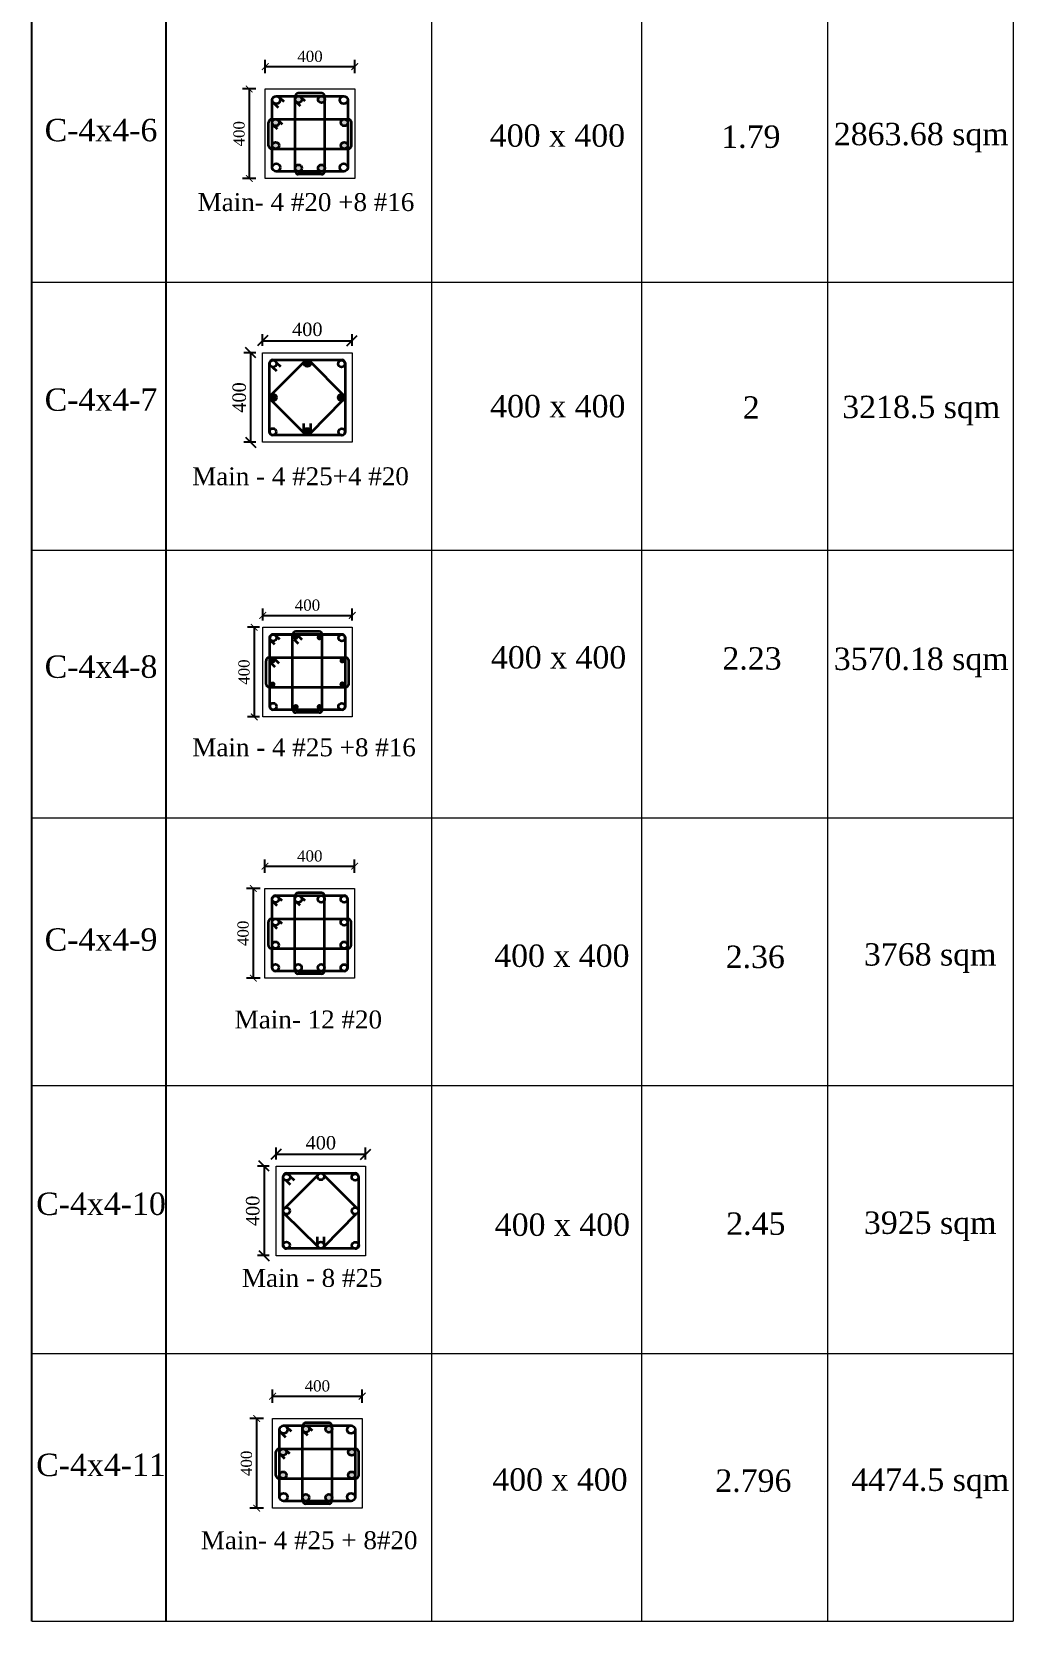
# Model space of a CAD drawing. Header units: millimetres. Extents: x -111267 to 10003021, y -40114 to 2142304.
# Drawn here: x 4269594 to 4291505, y 1999050 to 2034544 of the extents above; entities that cross this region are included whole.
import ezdxf

# ---------------------------------------------------------------- set-up
doc = ezdxf.new("R2010")
doc.units = ezdxf.units.MM
doc.header["$PDMODE"] = 2
doc.linetypes.add('DASHED2', pattern=[0.375, 0.25, -0.125])
doc.layers.add('5a.Hatch-TR-0', color=8, linetype='Continuous')
doc.layers.add('9.Title', color=7, linetype='Continuous')
for name, color, linetype, lineweight in [('object line', 23, 'Continuous', 13), ('reinmt', 241, 'Continuous', 40), ('S-Beam', 4, 'DASHED2', 15), ('S-Dim', 8, 'Continuous', 5)]:
    doc.layers.add(name, color=color, linetype=linetype, lineweight=lineweight)
doc.styles.add('DRIQsmall', font='times.ttf', dxfattribs={"height": 0.2})
doc.styles.add('Section_Scale_250', font='times.ttf', dxfattribs={"height": 250})
doc.styles.add('Times new roman', font='times.ttf', dxfattribs={"height": 300})
doc.dimstyles.new('Scale 20', dxfattribs={"dimscale": 0, "dimtxt": 250, "dimasz": 230, "dimexe": 150, "dimexo": 150, "dimgap": 100, "dimtad": 1, "dimtoh": 1, "dimdec": 0, "dimlfac": 0.2, "dimzin": 0, "dimdsep": 46, "dimtxsty": 'Times new roman', "dimblk": 'OBLIQUE', "dimcen": 0.09, "dimclrd": 256, "dimclrt": 3, "dimadec": 0, "dimazin": 0, "dimtfac": 1, "dimtdec": 0, "dimtofl": 0, "dimtmove": 0, "dimatfit": 3, "dimfxl": 150, "dimfxlon": 1, "dimtolj": 1, "dimtzin": 0, "dimarcsym": 0})
doc.dimstyles.new('Section_Scale 250', dxfattribs={"dimscale": 0, "dimtxt": 250, "dimasz": 150, "dimexe": 150, "dimexo": 150, "dimgap": 100, "dimtad": 1, "dimtoh": 1, "dimdec": 0, "dimlfac": 0.25, "dimzin": 0, "dimdsep": 46, "dimtxsty": 'Section_Scale_250', "dimblk": 'ARCHTICK', "dimcen": 0.09, "dimclrd": 256, "dimclrt": 3, "dimadec": 0, "dimazin": 0, "dimtfac": 1, "dimtdec": 0, "dimtofl": 0, "dimtmove": 0, "dimatfit": 3, "dimfxl": 150, "dimfxlon": 1, "dimtolj": 1, "dimtzin": 0, "dimarcsym": 0})

# ---------------------------------------------------------------- blocks, each defined once
blk = doc.blocks.new('_Oblique')
at = {"color": 0, "linetype": 'ByBlock', "lineweight": -2}
blk.add_line((-0.5, -0.5), (0.5, 0.5), dxfattribs=at)
blk = doc.blocks.new('*D1193')
at = {"layer": 'Defpoints', "color": 0, "ltscale": 6, "transparency": 16777216}
for p in [(4275047, 2009213), (4274781, 2007213), (4275047, 2007213)]:
    blk.add_point(p, dxfattribs=at)
at = {"layer": 'S-Dim', "color": 0, "lineweight": -2, "ltscale": 6, "transparency": 16777216}
for p, q in [((4274897, 2009213), (4274631, 2009213)), ((4274897, 2007213), (4274631, 2007213))]:
    blk.add_line(p, q, dxfattribs=at)
at = {"layer": 'S-Dim', "lineweight": -2, "ltscale": 6, "transparency": 16777216}
blk.add_line((4274781, 2009213), (4274781, 2007213), dxfattribs=at)
at = {"layer": 'S-Dim', "lineweight": -2, "ltscale": 6, "transparency": 16777216, "xscale": 230, "yscale": 230, "zscale": 230}
for p, rotation in [((4274781, 2009213), 90), ((4274781, 2007213), 270)]:
    blk.add_blockref('_Oblique', p, dxfattribs=dict(at, rotation=rotation))
at = {"layer": 'S-Dim', "color": 3, "ltscale": 6, "transparency": 16777216, "insert": (4274528, 2008213), "char_height": 300, "attachment_point": 5, "rotation": 90, "style": 'Times new roman'}
blk.add_mtext('\\A1;400', dxfattribs=at)
blk = doc.blocks.new('*D1194')
at = {"layer": 'Defpoints', "color": 0, "ltscale": 6, "transparency": 16777216}
for p in [(4277047, 2009479), (4275047, 2009213), (4277047, 2009213)]:
    blk.add_point(p, dxfattribs=at)
at = {"layer": 'S-Dim', "color": 0, "lineweight": -2, "ltscale": 6, "transparency": 16777216}
for p, q in [((4275047, 2009363), (4275047, 2009629)), ((4277047, 2009363), (4277047, 2009629))]:
    blk.add_line(p, q, dxfattribs=at)
at = {"layer": 'S-Dim', "lineweight": -2, "ltscale": 6, "transparency": 16777216}
blk.add_line((4275047, 2009479), (4277047, 2009479), dxfattribs=at)
at = {"layer": 'S-Dim', "lineweight": -2, "ltscale": 6, "transparency": 16777216, "xscale": 230, "yscale": 230, "zscale": 230, "rotation": 180}
blk.add_blockref('_Oblique', (4275047, 2009479), dxfattribs=at)
at = {"layer": 'S-Dim', "lineweight": -2, "ltscale": 6, "transparency": 16777216, "xscale": 230, "yscale": 230, "zscale": 230}
blk.add_blockref('_Oblique', (4277047, 2009479), dxfattribs=at)
at = {"layer": 'S-Dim', "color": 3, "ltscale": 6, "transparency": 16777216, "insert": (4276047, 2009732), "char_height": 300, "attachment_point": 5, "style": 'Times new roman'}
blk.add_mtext('\\A1;400', dxfattribs=at)
blk = doc.blocks.new('*D1195')
at = {"layer": 'Defpoints', "color": 0, "ltscale": 6, "transparency": 16777216}
for p in [(4274745, 2027378), (4274479, 2025378), (4274745, 2025378)]:
    blk.add_point(p, dxfattribs=at)
at = {"layer": 'S-Dim', "color": 0, "lineweight": -2, "ltscale": 6, "transparency": 16777216}
for p, q in [((4274595, 2027378), (4274329, 2027378)), ((4274595, 2025378), (4274329, 2025378))]:
    blk.add_line(p, q, dxfattribs=at)
at = {"layer": 'S-Dim', "lineweight": -2, "ltscale": 6, "transparency": 16777216}
blk.add_line((4274479, 2027378), (4274479, 2025378), dxfattribs=at)
at = {"layer": 'S-Dim', "lineweight": -2, "ltscale": 6, "transparency": 16777216, "xscale": 230, "yscale": 230, "zscale": 230}
for p, rotation in [((4274479, 2027378), 90), ((4274479, 2025378), 270)]:
    blk.add_blockref('_Oblique', p, dxfattribs=dict(at, rotation=rotation))
at = {"layer": 'S-Dim', "color": 3, "ltscale": 6, "transparency": 16777216, "insert": (4274226, 2026378), "char_height": 300, "attachment_point": 5, "rotation": 90, "style": 'Times new roman'}
blk.add_mtext('\\A1;400', dxfattribs=at)
blk = doc.blocks.new('*D1196')
at = {"layer": 'Defpoints', "color": 0, "ltscale": 6, "transparency": 16777216}
for p in [(4276745, 2027645), (4274745, 2027378), (4276745, 2027378)]:
    blk.add_point(p, dxfattribs=at)
at = {"layer": 'S-Dim', "color": 0, "lineweight": -2, "ltscale": 6, "transparency": 16777216}
for p, q in [((4274745, 2027528), (4274745, 2027795)), ((4276745, 2027528), (4276745, 2027795))]:
    blk.add_line(p, q, dxfattribs=at)
at = {"layer": 'S-Dim', "lineweight": -2, "ltscale": 6, "transparency": 16777216}
blk.add_line((4274745, 2027645), (4276745, 2027645), dxfattribs=at)
at = {"layer": 'S-Dim', "lineweight": -2, "ltscale": 6, "transparency": 16777216, "xscale": 230, "yscale": 230, "zscale": 230, "rotation": 180}
blk.add_blockref('_Oblique', (4274745, 2027645), dxfattribs=at)
at = {"layer": 'S-Dim', "lineweight": -2, "ltscale": 6, "transparency": 16777216, "xscale": 230, "yscale": 230, "zscale": 230}
blk.add_blockref('_Oblique', (4276745, 2027645), dxfattribs=at)
at = {"layer": 'S-Dim', "color": 3, "ltscale": 6, "transparency": 16777216, "insert": (4275745, 2027897), "char_height": 300, "attachment_point": 5, "style": 'Times new roman'}
blk.add_mtext('\\A1;400', dxfattribs=at)
blk = doc.blocks.new('_ArchTick')
at = {"color": 0, "linetype": 'ByBlock', "const_width": 0.15}
blk.add_lwpolyline([(-0.5, -0.5), (0.5, 0.5)], dxfattribs=at)
blk = doc.blocks.new('*D1197')
at = {"layer": 'Defpoints', "color": 0, "ltscale": 6, "transparency": 16777216}
for p in [(4274883, 2033267), (4274449, 2031267), (4274883, 2031267)]:
    blk.add_point(p, dxfattribs=at)
at = {"layer": 'S-Dim', "color": 0, "lineweight": -2, "ltscale": 6, "transparency": 16777216}
for p, q in [((4274599, 2033267), (4274299, 2033267)), ((4274599, 2031267), (4274299, 2031267))]:
    blk.add_line(p, q, dxfattribs=at)
at = {"layer": 'S-Dim', "lineweight": -2, "ltscale": 6, "transparency": 16777216}
blk.add_line((4274449, 2033267), (4274449, 2031267), dxfattribs=at)
at = {"layer": 'S-Dim', "lineweight": -2, "ltscale": 6, "transparency": 16777216, "xscale": 150, "yscale": 150, "zscale": 150}
for p, rotation in [((4274449, 2033267), 90), ((4274449, 2031267), 270)]:
    blk.add_blockref('_ArchTick', p, dxfattribs=dict(at, rotation=rotation))
at = {"layer": 'S-Dim', "color": 3, "ltscale": 6, "transparency": 16777216, "insert": (4274222, 2032267), "char_height": 250, "attachment_point": 5, "rotation": 90, "style": 'Section_Scale_250'}
blk.add_mtext('\\A1;400', dxfattribs=at)
blk = doc.blocks.new('*D1198')
at = {"layer": 'Defpoints', "color": 0, "ltscale": 6, "transparency": 16777216}
for p in [(4276805, 2033768), (4274805, 2033189), (4276805, 2033189)]:
    blk.add_point(p, dxfattribs=at)
at = {"layer": 'S-Dim', "color": 0, "lineweight": -2, "ltscale": 6, "transparency": 16777216}
for p, q in [((4274805, 2033618), (4274805, 2033918)), ((4276805, 2033618), (4276805, 2033918))]:
    blk.add_line(p, q, dxfattribs=at)
at = {"layer": 'S-Dim', "lineweight": -2, "ltscale": 6, "transparency": 16777216}
blk.add_line((4274805, 2033768), (4276805, 2033768), dxfattribs=at)
at = {"layer": 'S-Dim', "lineweight": -2, "ltscale": 6, "transparency": 16777216, "xscale": 150, "yscale": 150, "zscale": 150, "rotation": 180}
blk.add_blockref('_ArchTick', (4274805, 2033768), dxfattribs=at)
at = {"layer": 'S-Dim', "lineweight": -2, "ltscale": 6, "transparency": 16777216, "xscale": 150, "yscale": 150, "zscale": 150}
blk.add_blockref('_ArchTick', (4276805, 2033768), dxfattribs=at)
at = {"layer": 'S-Dim', "color": 3, "ltscale": 6, "transparency": 16777216, "insert": (4275805, 2033995), "char_height": 250, "attachment_point": 5, "style": 'Section_Scale_250'}
blk.add_mtext('\\A1;400', dxfattribs=at)
blk = doc.blocks.new('*D1187')
at = {"layer": 'Defpoints', "color": 0, "ltscale": 6, "transparency": 16777216}
for p in [(4274878, 2015411), (4274539, 2013411), (4274878, 2013411)]:
    blk.add_point(p, dxfattribs=at)
at = {"layer": 'S-Dim', "color": 0, "lineweight": -2, "ltscale": 6, "transparency": 16777216}
for p, q in [((4274689, 2015411), (4274389, 2015411)), ((4274689, 2013411), (4274389, 2013411))]:
    blk.add_line(p, q, dxfattribs=at)
at = {"layer": 'S-Dim', "lineweight": -2, "ltscale": 6, "transparency": 16777216}
blk.add_line((4274539, 2015411), (4274539, 2013411), dxfattribs=at)
at = {"layer": 'S-Dim', "lineweight": -2, "ltscale": 6, "transparency": 16777216, "xscale": 150, "yscale": 150, "zscale": 150}
for p, rotation in [((4274539, 2015411), 90), ((4274539, 2013411), 270)]:
    blk.add_blockref('_ArchTick', p, dxfattribs=dict(at, rotation=rotation))
at = {"layer": 'S-Dim', "color": 3, "ltscale": 6, "transparency": 16777216, "insert": (4274312, 2014411), "char_height": 250, "attachment_point": 5, "rotation": 90, "style": 'Section_Scale_250'}
blk.add_mtext('\\A1;400', dxfattribs=at)
blk = doc.blocks.new('*D1188')
at = {"layer": 'Defpoints', "color": 0, "ltscale": 6, "transparency": 16777216}
for p in [(4276800, 2015911), (4274800, 2015333), (4276800, 2015333)]:
    blk.add_point(p, dxfattribs=at)
at = {"layer": 'S-Dim', "color": 0, "lineweight": -2, "ltscale": 6, "transparency": 16777216}
for p, q in [((4274800, 2015761), (4274800, 2016061)), ((4276800, 2015761), (4276800, 2016061))]:
    blk.add_line(p, q, dxfattribs=at)
at = {"layer": 'S-Dim', "lineweight": -2, "ltscale": 6, "transparency": 16777216}
blk.add_line((4274800, 2015911), (4276800, 2015911), dxfattribs=at)
at = {"layer": 'S-Dim', "lineweight": -2, "ltscale": 6, "transparency": 16777216, "xscale": 150, "yscale": 150, "zscale": 150, "rotation": 180}
blk.add_blockref('_ArchTick', (4274800, 2015911), dxfattribs=at)
at = {"layer": 'S-Dim', "lineweight": -2, "ltscale": 6, "transparency": 16777216, "xscale": 150, "yscale": 150, "zscale": 150}
blk.add_blockref('_ArchTick', (4276800, 2015911), dxfattribs=at)
at = {"layer": 'S-Dim', "color": 3, "ltscale": 6, "transparency": 16777216, "insert": (4275800, 2016138), "char_height": 250, "attachment_point": 5, "style": 'Section_Scale_250'}
blk.add_mtext('\\A1;400', dxfattribs=at)
blk = doc.blocks.new('*D1191')
at = {"layer": 'Defpoints', "color": 0, "ltscale": 6, "transparency": 16777216}
for p in [(4275048, 2003575), (4274614, 2001575), (4275048, 2001575)]:
    blk.add_point(p, dxfattribs=at)
at = {"layer": 'S-Dim', "color": 0, "lineweight": -2, "ltscale": 6, "transparency": 16777216}
for p, q in [((4274764, 2003575), (4274464, 2003575)), ((4274764, 2001575), (4274464, 2001575))]:
    blk.add_line(p, q, dxfattribs=at)
at = {"layer": 'S-Dim', "lineweight": -2, "ltscale": 6, "transparency": 16777216}
blk.add_line((4274614, 2003575), (4274614, 2001575), dxfattribs=at)
at = {"layer": 'S-Dim', "lineweight": -2, "ltscale": 6, "transparency": 16777216, "xscale": 150, "yscale": 150, "zscale": 150}
for p, rotation in [((4274614, 2003575), 90), ((4274614, 2001575), 270)]:
    blk.add_blockref('_ArchTick', p, dxfattribs=dict(at, rotation=rotation))
at = {"layer": 'S-Dim', "color": 3, "ltscale": 6, "transparency": 16777216, "insert": (4274387, 2002575), "char_height": 250, "attachment_point": 5, "rotation": 90, "style": 'Section_Scale_250'}
blk.add_mtext('\\A1;400', dxfattribs=at)
blk = doc.blocks.new('*D1192')
at = {"layer": 'Defpoints', "color": 0, "ltscale": 6, "transparency": 16777216}
for p in [(4276969, 2004075), (4274969, 2003497), (4276969, 2003497)]:
    blk.add_point(p, dxfattribs=at)
at = {"layer": 'S-Dim', "color": 0, "lineweight": -2, "ltscale": 6, "transparency": 16777216}
for p, q in [((4274969, 2003925), (4274969, 2004225)), ((4276969, 2003925), (4276969, 2004225))]:
    blk.add_line(p, q, dxfattribs=at)
at = {"layer": 'S-Dim', "lineweight": -2, "ltscale": 6, "transparency": 16777216}
blk.add_line((4274969, 2004075), (4276969, 2004075), dxfattribs=at)
at = {"layer": 'S-Dim', "lineweight": -2, "ltscale": 6, "transparency": 16777216, "xscale": 150, "yscale": 150, "zscale": 150, "rotation": 180}
blk.add_blockref('_ArchTick', (4274969, 2004075), dxfattribs=at)
at = {"layer": 'S-Dim', "lineweight": -2, "ltscale": 6, "transparency": 16777216, "xscale": 150, "yscale": 150, "zscale": 150}
blk.add_blockref('_ArchTick', (4276969, 2004075), dxfattribs=at)
at = {"layer": 'S-Dim', "color": 3, "ltscale": 6, "transparency": 16777216, "insert": (4275969, 2004303), "char_height": 250, "attachment_point": 5, "style": 'Section_Scale_250'}
blk.add_mtext('\\A1;400', dxfattribs=at)
blk = doc.blocks.new('*D1178')
at = {"layer": 'Defpoints', "color": 0, "ltscale": 6, "transparency": 16777216}
for p in [(4274827, 2021245), (4274560, 2019245), (4274827, 2019245)]:
    blk.add_point(p, dxfattribs=at)
at = {"layer": 'S-Dim', "color": 0, "lineweight": -2, "ltscale": 6, "transparency": 16777216}
for p, q in [((4274677, 2021245), (4274410, 2021245)), ((4274677, 2019245), (4274410, 2019245))]:
    blk.add_line(p, q, dxfattribs=at)
at = {"layer": 'S-Dim', "lineweight": -2, "ltscale": 6, "transparency": 16777216}
blk.add_line((4274560, 2021245), (4274560, 2019245), dxfattribs=at)
at = {"layer": 'S-Dim', "lineweight": -2, "ltscale": 6, "transparency": 16777216, "xscale": 150, "yscale": 150, "zscale": 150}
for p, rotation in [((4274560, 2021245), 90), ((4274560, 2019245), 270)]:
    blk.add_blockref('_ArchTick', p, dxfattribs=dict(at, rotation=rotation))
at = {"layer": 'S-Dim', "color": 3, "ltscale": 6, "transparency": 16777216, "insert": (4274333, 2020245), "char_height": 250, "attachment_point": 5, "rotation": 90, "style": 'Section_Scale_250'}
blk.add_mtext('\\A1;400', dxfattribs=at)
blk = doc.blocks.new('*D1179')
at = {"layer": 'Defpoints', "color": 0, "ltscale": 6, "transparency": 16777216}
for p in [(4276749, 2021512), (4274749, 2021245), (4276749, 2021245)]:
    blk.add_point(p, dxfattribs=at)
at = {"layer": 'S-Dim', "color": 0, "lineweight": -2, "ltscale": 6, "transparency": 16777216}
for p, q in [((4274749, 2021395), (4274749, 2021662)), ((4276749, 2021395), (4276749, 2021662))]:
    blk.add_line(p, q, dxfattribs=at)
at = {"layer": 'S-Dim', "lineweight": -2, "ltscale": 6, "transparency": 16777216}
blk.add_line((4274749, 2021512), (4276749, 2021512), dxfattribs=at)
at = {"layer": 'S-Dim', "lineweight": -2, "ltscale": 6, "transparency": 16777216, "xscale": 150, "yscale": 150, "zscale": 150, "rotation": 180}
blk.add_blockref('_ArchTick', (4274749, 2021512), dxfattribs=at)
at = {"layer": 'S-Dim', "lineweight": -2, "ltscale": 6, "transparency": 16777216, "xscale": 150, "yscale": 150, "zscale": 150}
blk.add_blockref('_ArchTick', (4276749, 2021512), dxfattribs=at)
at = {"layer": 'S-Dim', "color": 3, "ltscale": 6, "transparency": 16777216, "insert": (4275749, 2021739), "char_height": 250, "attachment_point": 5, "style": 'Section_Scale_250'}
blk.add_mtext('\\A1;400', dxfattribs=at)

msp = doc.modelspace()

# ---------------------------------------------------------------- hatches: boundary and pattern name
at = {"layer": '5a.Hatch-TR-0', "linetype": 'Continuous'}
h = msp.add_hatch(color=8, dxfattribs=at)
h.dxf.hatch_style = 1
h.paths.add_polyline_path([(4275473.4, 2033033.9, 1), (4275624.5, 2033033.9, 1)])
h.paths.add_polyline_path([(4276136.2, 2033033.7, 1), (4275985.2, 2033033.7, 1)])
h.paths.add_polyline_path([(4276495.6, 2032515.8, 1), (4276646.7, 2032515.8, 1)])
h.paths.add_polyline_path([(4276646.7, 2031998.1), (4276646.7, 2032013.2, 0.9510403), (4276496, 2032005.7, 0.9510403)])
h.paths.add_polyline_path([(4274963, 2032004.5, 1), (4275114.1, 2032004.5, 1)])
h.paths.add_polyline_path([(4275113.7, 2032515.8, 1), (4274962.6, 2032515.8, 1)])
h.paths.add_polyline_path([(4275623.8, 2031501.2, 1), (4275472.8, 2031501.2, 1)])
h.paths.add_polyline_path([(4276135.6, 2031501, 1), (4275984.5, 2031501, 1)])
h = msp.add_hatch(color=8, dxfattribs=at)
h.dxf.hatch_style = 1
edge = h.paths.add_edge_path()
edge.add_arc((4275745.2, 2027143.8), 75.5, 0, 360)
h = msp.add_hatch(color=8, dxfattribs=at)
h.dxf.hatch_style = 1
edge = h.paths.add_edge_path()
edge.add_arc((4274978.2, 2026378.2), 75.5, 0, 360)
h = msp.add_hatch(color=8, dxfattribs=at)
h.dxf.hatch_style = 1
edge = h.paths.add_edge_path()
edge.add_arc((4276512.3, 2026378.2), 75.5, 0, 360)
h = msp.add_hatch(color=8, dxfattribs=at)
h.dxf.hatch_style = 1
edge = h.paths.add_edge_path()
edge.add_arc((4275745.2, 2025612.7), 75.5, 0, 360)
h = msp.add_hatch(color=8, dxfattribs=at)
h.dxf.hatch_style = 1
h.paths.add_polyline_path([(4275638.2, 2003341.8, 1), (4275789.3, 2003341.8, 1)])
h.paths.add_polyline_path([(4276301, 2003341.6, 1), (4276149.9, 2003341.6, 1)])
h.paths.add_polyline_path([(4276660.4, 2002823.7, 1), (4276811.4, 2002823.7, 1)])
h.paths.add_polyline_path([(4276811.4, 2002306), (4276811.4, 2002321.1, 0.9510403), (4276660.7, 2002313.5, 0.9510403)])
h.paths.add_polyline_path([(4275127.8, 2002312.4, 1), (4275278.9, 2002312.4, 1)])
h.paths.add_polyline_path([(4275278.5, 2002823.7, 1), (4275127.4, 2002823.7, 1)])
h.paths.add_polyline_path([(4275788.6, 2001809.1, 1), (4275637.5, 2001809.1, 1)])
h.paths.add_polyline_path([(4276300.3, 2001808.9, 1), (4276149.3, 2001808.9, 1)])

# ---------------------------------------------------------------- linework, layer by layer
at = {"layer": '5a.Hatch-TR-0', "color": 8, "linetype": 'Continuous', "const_width": 61.4, "elevation": -99385}
for points in [[(4275452.5, 2021024, -1), (4275513.9, 2021024, -1)], [(4275985.6, 2021017.3, -1), (4276047, 2021017.3, -1)], [(4274940.4, 2020500.3, -1), (4275001.8, 2020500.3, -1)], [(4276495.2, 2020501.5, -1), (4276556.6, 2020501.5, -1)], [(4274941.2, 2019973.1, -1), (4275002.7, 2019973.1, -1)], [(4276494.1, 2019974.4, -1), (4276555.5, 2019974.4, -1)], [(4275459.3, 2019468.4, -1), (4275520.7, 2019468.4, -1)], [(4275984.6, 2019469, -1), (4276046, 2019469, -1)]]:
    msp.add_lwpolyline(points, format="xyb", close=True, dxfattribs=at)
at = {"layer": '9.Title'}
for p, q in [((4269593.9, 1999049.5, -298154.9), (4269593.9, 2067083.9, -298154.9)), ((4272593.9, 1999049.5, -298154.9), (4272593.9, 2066083.9, -298154.9))]:
    msp.add_line(p, q, dxfattribs=at)
at = {"layer": 'object line'}
for points, elevation in [([(4274804.7, 2033267.4), (4276804.7, 2033267.4), (4276804.7, 2031267.4), (4274804.7, 2031267.4)], -198769.9), ([(4274745.2, 2027378.2), (4276745.2, 2027378.2), (4276745.2, 2025378.2), (4274745.2, 2025378.2)], -298154.9), ([(4274748.7, 2021245.5), (4276748.7, 2021245.5), (4276748.7, 2019245.5), (4274748.7, 2019245.5)], -99385), ([(4275047.4, 2009212.7), (4277047.4, 2009212.7), (4277047.4, 2007212.7), (4275047.4, 2007212.7)], -99385), ([(4274969.4, 2003575.3), (4276969.4, 2003575.3), (4276969.4, 2001575.3), (4274969.4, 2001575.3)], -99385)]:
    msp.add_lwpolyline(points, close=True, dxfattribs=dict(at, elevation=elevation))
msp.add_lwpolyline([(4274799.8, 2015410.9), (4276799.8, 2015410.9), (4276799.8, 2013410.9), (4274799.8, 2013410.9)], close=True, dxfattribs=at)
at = {"layer": 'reinmt', "linetype": 'Continuous', "lineweight": 35}
for p, q in [((4276066.3, 2033172.1, -198769.9), (4275543.5, 2033172.1, -198769.9)), ((4274962.7, 2031513.8, -198769.9), (4274962.7, 2033021.1, -198769.9)), ((4274991, 2032956.2, -198769.9), (4275094.1, 2032855.3, -198769.9)), ((4275051, 2033109.4, -198769.9), (4276558.3, 2033109.4, -198769.9)), ((4275114.2, 2033082.9, -198769.9), (4275217.5, 2032985.8, -198769.9)), ((4275472.7, 2031432.8, -198769.9), (4275473.5, 2033102.1, -198769.9)), ((4275495.5, 2032980.5, -198769.9), (4275583.7, 2032894.3, -198769.9)), ((4275604, 2033086, -198769.9), (4275692.3, 2033003, -198769.9)), ((4276135.5, 2031432.8, -198769.9), (4276136.3, 2033102.1, -198769.9)), ((4276646.7, 2033022.4, -198769.9), (4276646.7, 2031500.4, -198769.9)), ((4274880.5, 2031998.9, -198769.9), (4274880.5, 2032521.3, -198769.9)), ((4274950.5, 2032591.3, -198769.9), (4276658.7, 2032592.6, -198769.9)), ((4274984.7, 2032462.5, -198769.9), (4275072.9, 2032376.2, -198769.9)), ((4275093.2, 2032568, -198769.9), (4275181.5, 2032484.9, -198769.9)), ((4276728.8, 2032000.2, -198769.9), (4276728.8, 2032522.6, -198769.9)), ((4274950.6, 2031928.9, -198769.9), (4276658.8, 2031930.2, -198769.9)), ((4276558.3, 2031425.4, -198769.9), (4275051, 2031425.4, -198769.9)), ((4276065.5, 2031362.8, -198769.9), (4275542.7, 2031362.8, -198769.9)), ((4274903.3, 2025607.6, -298154.9), (4274903.3, 2027148.8, -298154.9)), ((4274950, 2026448.3, -298154.9), (4275675.8, 2027173.4, -298154.9)), ((4274974.7, 2027220.2, -298154.9), (4276515.8, 2027220.2, -298154.9)), ((4275059.9, 2027149.2, -298154.9), (4275148.2, 2027066.2, -298154.9)), ((4275812, 2027179, -298154.9), (4276531.9, 2026451.2, -298154.9)), ((4276587.2, 2027148.8, -298154.9), (4276587.2, 2025607.6, -298154.9)), ((4274968.7, 2027056, -298154.9), (4275056.8, 2026969.7, -298154.9)), ((4275676.9, 2025580.5, -298154.9), (4274935.5, 2026315.9, -298154.9)), ((4276527, 2026304.1, -298154.9), (4275812.9, 2025579.2, -298154.9)), ((4275670.1, 2025620.7, -298154.9), (4275670.1, 2025800.2, -298154.9)), ((4275820.5, 2025619.3, -298154.9), (4275820.5, 2025798.8, -298154.9)), ((4276515.8, 2025536.2, -298154.9), (4274974.7, 2025536.2, -298154.9)), ((4274981.7, 2021087.5, -99385), (4276515.7, 2021087.5, -99385)), ((4276515.7, 2021087.5, -99385), (4274981.7, 2021087.5, -99385)), ((4276515.7, 2021087.5, -99385), (4274981.7, 2021087.5, -99385)), ((4275416.8, 2019410.8, -99385), (4275417.5, 2021080.2, -99385)), ((4276010.3, 2021150.1, -99385), (4275487.5, 2021150.1, -99385)), ((4276079.6, 2019410.8, -99385), (4276080.3, 2021080.1, -99385)), ((4274906.7, 2019478.5, -99385), (4274906.7, 2021012.5, -99385)), ((4274906.7, 2019478.5, -99385), (4274906.7, 2021012.5, -99385)), ((4274926.2, 2020954.1, -99385), (4275014.3, 2020867.8, -99385)), ((4275036.5, 2021061.5, -99385), (4275124.8, 2020978.4, -99385)), ((4275450.4, 2020971.4, -99385), (4275538.5, 2020885.1, -99385)), ((4275534.8, 2021058.5, -99385), (4275622.9, 2020972.2, -99385)), ((4276590.7, 2021012.5, -99385), (4276590.7, 2019478.5, -99385)), ((4274824.6, 2019976.9, -99385), (4274824.6, 2020499.3, -99385)), ((4274894.5, 2020569.3, -99385), (4276602.8, 2020570.6, -99385)), ((4274930.8, 2020451.9, -99385), (4275019, 2020365.6, -99385)), ((4275022, 2020533.6, -99385), (4275110.1, 2020447.3, -99385)), ((4276672.8, 2019978.2, -99385), (4276672.8, 2020500.6, -99385)), ((4274894.6, 2019906.9, -99385), (4276602.9, 2019908.2, -99385)), ((4276515.7, 2019403.5, -99385), (4274981.7, 2019403.5, -99385)), ((4276009.6, 2019340.8, -99385), (4275486.8, 2019340.8, -99385)), ((4274957.8, 2013643.9), (4274957.8, 2015177.9)), ((4274977.3, 2015119.5), (4275065.4, 2015033.2)), ((4275032.8, 2015252.9), (4276566.8, 2015252.9)), ((4275087.6, 2015226.9), (4275175.9, 2015143.9)), ((4275467.9, 2013576.3), (4275468.7, 2015245.6)), ((4275490.7, 2015124), (4275578.9, 2015037.7)), ((4276061.5, 2015315.6), (4275538.7, 2015315.6)), ((4275599.1, 2015229.5), (4275687.5, 2015146.5)), ((4276130.7, 2013576.2), (4276131.5, 2015245.5)), ((4276641.8, 2015177.9), (4276641.8, 2013643.9)), ((4274945.7, 2014734.8), (4276653.9, 2014736.1)), ((4275088.4, 2014711.4), (4275176.7, 2014628.4)), ((4274875.7, 2014142.4), (4274875.7, 2014664.8)), ((4274979.9, 2014605.9), (4275068.1, 2014519.7)), ((4276724, 2014143.7), (4276724, 2014666.1)), ((4274945.8, 2014072.4), (4276654, 2014073.7)), ((4276566.8, 2013568.9), (4275032.8, 2013568.9)), ((4276060.7, 2013506.3), (4275537.9, 2013506.3)), ((4275252.1, 2008282.8, -99385), (4275977.9, 2009007.9, -99385)), ((4275276.8, 2009054.6, -99385), (4276818, 2009054.6, -99385)), ((4276114.2, 2009013.5, -99385), (4276834.1, 2008285.6, -99385)), ((4275205.5, 2007442.1, -99385), (4275205.5, 2008983.3, -99385)), ((4275270.8, 2008890.4, -99385), (4275359, 2008804.2, -99385)), ((4275362.1, 2008983.7, -99385), (4275450.4, 2008900.6, -99385)), ((4276889.3, 2008983.3, -99385), (4276889.3, 2007442.1, -99385)), ((4275979, 2007415, -99385), (4275237.7, 2008150.4, -99385)), ((4276829.2, 2008138.6, -99385), (4276115.1, 2007413.6, -99385)), ((4275972.3, 2007455.2, -99385), (4275972.3, 2007634.7, -99385)), ((4276122.6, 2007453.8, -99385), (4276122.6, 2007633.3, -99385)), ((4276818, 2007370.7, -99385), (4275276.8, 2007370.7, -99385)), ((4275127.4, 2001821.7, -99385), (4275127.4, 2003329, -99385)), ((4275215.8, 2003417.3, -99385), (4276723.1, 2003417.3, -99385)), ((4275279, 2003390.8, -99385), (4275382.3, 2003293.6, -99385)), ((4275637.5, 2001740.7, -99385), (4275638.3, 2003410, -99385)), ((4276231.1, 2003480, -99385), (4275708.3, 2003480, -99385)), ((4275768.7, 2003393.9, -99385), (4275857.1, 2003310.9, -99385)), ((4276300.3, 2001740.6, -99385), (4276301.1, 2003410, -99385)), ((4276811.4, 2003330.3, -99385), (4276811.4, 2001808.3, -99385)), ((4275155.7, 2003264.1, -99385), (4275258.9, 2003163.2, -99385)), ((4275660.3, 2003288.4, -99385), (4275748.5, 2003202.1, -99385)), ((4275045.3, 2002306.8, -99385), (4275045.3, 2002829.2, -99385)), ((4275115.3, 2002899.2, -99385), (4276823.5, 2002900.5, -99385)), ((4275149.5, 2002770.4, -99385), (4275237.7, 2002684.1, -99385)), ((4275257.9, 2002875.9, -99385), (4275346.3, 2002792.8, -99385)), ((4276893.6, 2002308.1, -99385), (4276893.6, 2002830.5, -99385)), ((4275115.4, 2002236.8, -99385), (4276823.6, 2002238.1, -99385)), ((4276723.1, 2001733.3, -99385), (4275215.8, 2001733.3, -99385)), ((4276230.3, 2001670.7, -99385), (4275707.5, 2001670.7, -99385))]:
    msp.add_line(p, q, dxfattribs=at)
for centre, radius in [((4275051, 2033021.1, -198769.9), 88.4), ((4275549, 2033033.9, -198769.9), 75.5), ((4276060.7, 2033033.7, -198769.9), 75.5), ((4276558.3, 2033021.1, -198769.9), 88.4), ((4275038.2, 2032515.8, -198769.9), 75.5), ((4276571.1, 2032515.8, -198769.9), 75.5), ((4275038.6, 2032004.5, -198769.9), 75.5), ((4276571.5, 2032005.7, -198769.9), 75.5), ((4275051, 2031513.8, -198769.9), 88.4), ((4275548.3, 2031501.2, -198769.9), 75.5), ((4276060, 2031501, -198769.9), 75.5), ((4276558.3, 2031513.8, -198769.9), 88.4), ((4274981.4, 2027132.3, -298154.9), 75.5), ((4275745.2, 2027143.8, -298154.9), 75.5), ((4276509, 2027132.3, -298154.9), 75.5), ((4274978.2, 2026378.2, -298154.9), 75.5), ((4276512.3, 2026378.2, -298154.9), 75.5), ((4274976.4, 2025612.9, -298154.9), 75.5), ((4275745.2, 2025612.7, -298154.9), 75.5), ((4276515.8, 2025607.6, -298154.9), 75.5), ((4274981.5, 2021009.3, -99385), 75.5), ((4276515, 2021010.7, -99385), 75.5), ((4274983.2, 2019479.3, -99385), 75.5), ((4276514.5, 2019477.5, -99385), 75.5), ((4275032.6, 2015174.8), 75.5), ((4275544.2, 2015177.4), 75.5), ((4276055.9, 2015177.1), 75.5), ((4276566.1, 2015176.1), 75.5), ((4275033.4, 2014659.3), 75.5), ((4276566.3, 2014659.3), 75.5), ((4275033.7, 2014148), 75.5), ((4276566.7, 2014149.1), 75.5), ((4275034.3, 2013644.8), 75.5), ((4275543.5, 2013644.7), 75.5), ((4276055.2, 2013644.4), 75.5), ((4276565.6, 2013642.9), 75.5), ((4275283.6, 2008966.8, -99385), 75.5), ((4276047.4, 2008978.2, -99385), 75.5), ((4276811.2, 2008966.8, -99385), 75.5), ((4275280.4, 2008212.7, -99385), 75.5), ((4276814.4, 2008212.7, -99385), 75.5), ((4275278.6, 2007447.4, -99385), 75.5), ((4276047.4, 2007447.2, -99385), 75.5), ((4276818, 2007442.1, -99385), 75.5), ((4275215.8, 2003329, -99385), 88.4), ((4275713.8, 2003341.8, -99385), 75.5), ((4276225.5, 2003341.6, -99385), 75.5), ((4276723.1, 2003329, -99385), 88.4), ((4275203, 2002823.7, -99385), 75.5), ((4276735.9, 2002823.7, -99385), 75.5), ((4275203.3, 2002312.4, -99385), 75.5), ((4276736.3, 2002313.5, -99385), 75.5), ((4275215.8, 2001821.7, -99385), 88.4), ((4276723.1, 2001821.7, -99385), 88.4), ((4275713.1, 2001809.1, -99385), 75.5), ((4276224.8, 2001808.9, -99385), 75.5)]:
    msp.add_circle(centre, radius, dxfattribs=at)
for centre, radius, start, end in [((4275543.5, 2033102.1, -198769.9), 70, 90, 179.97452), ((4276066.3, 2033102.1, -198769.9), 70, 359.97452, 90), ((4274950.5, 2032521.3, -198769.9), 70, 90.04268, 180), ((4276658.8, 2032522.6, -198769.9), 70, 0, 90.04268), ((4274950.5, 2031998.9, -198769.9), 70, 180, 270.04268), ((4276658.8, 2032000.2, -198769.9), 70, 270.04268, 0), ((4275542.7, 2031432.8, -198769.9), 70, 179.97452, 270), ((4276065.5, 2031432.8, -198769.9), 70, 270, 359.97452), ((4274974.7, 2027148.8, -298154.9), 71.4, 90, 180), ((4276515.8, 2027148.8, -298154.9), 71.4, 360, 90), ((4274974.7, 2025607.6, -298154.9), 71.4, 180, 270), ((4276515.8, 2025607.6, -298154.9), 71.4, 270, 0), ((4274981.7, 2021012.5, -99385), 75, 90, 180), ((4275487.5, 2021080.1, -99385), 70, 90, 179.97452), ((4276010.3, 2021080.1, -99385), 70, 359.97452, 90), ((4276515.7, 2021012.5, -99385), 75, 0, 90), ((4274894.6, 2020499.3, -99385), 70, 90.04268, 180), ((4276602.8, 2020500.6, -99385), 70, 0, 90.04268), ((4274894.6, 2019976.9, -99385), 70, 180, 270.04268), ((4276602.8, 2019978.2, -99385), 70, 270.04268, 0), ((4274981.7, 2019478.5, -99385), 75, 180, 270), ((4275486.8, 2019410.8, -99385), 70, 179.97452, 270), ((4276009.6, 2019410.8, -99385), 70, 270, 359.97452), ((4276515.7, 2019478.5, -99385), 75, 270, 0), ((4275032.8, 2015177.9), 75, 90, 180), ((4275538.7, 2015245.6), 70, 90, 179.97452), ((4276061.5, 2015245.6), 70, 359.97452, 90), ((4276566.8, 2015177.9), 75, 0, 90), ((4274945.7, 2014664.8), 70, 90.04268, 180), ((4276654, 2014666.1), 70, 0, 90.04268), ((4274945.7, 2014142.4), 70, 180, 270.04268), ((4276654, 2014143.7), 70, 270.04268, 0), ((4275032.8, 2013643.9), 75, 180, 270), ((4276566.8, 2013643.9), 75, 270, 0), ((4275537.9, 2013576.3), 70, 179.97452, 270), ((4276060.7, 2013576.3), 70, 270, 359.97452), ((4275276.8, 2008983.3, -99385), 71.4, 90, 180), ((4276818, 2008983.3, -99385), 71.4, 360, 90), ((4275276.8, 2007442.1, -99385), 71.4, 180, 270), ((4276818, 2007442.1, -99385), 71.4, 270, 0), ((4275708.3, 2003410, -99385), 70, 90, 179.97452), ((4276231.1, 2003410, -99385), 70, 359.97452, 90), ((4275115.3, 2002829.2, -99385), 70, 90.04268, 180), ((4276823.6, 2002830.5, -99385), 70, 0, 90.04268), ((4275115.3, 2002306.8, -99385), 70, 180, 270.04268), ((4276823.6, 2002308.1, -99385), 70, 270.04268, 0), ((4275707.5, 2001740.7, -99385), 70, 179.97452, 270), ((4276230.3, 2001740.7, -99385), 70, 270, 359.97452)]:
    msp.add_arc(centre, radius, start, end, dxfattribs=at)
at = {"layer": 'S-Beam', "linetype": 'Continuous', "ltscale": 5}
for p, q in [((4291505.1, 2067083.9, -298154.9), (4291505.1, 1999049.5, -298154.9)), ((4278520.1, 2066083.9, -298154.9), (4278520.1, 1999049.5, -298154.9)), ((4283208.1, 2066083.9, -298154.9), (4283208.1, 1999049.5, -298154.9)), ((4287356.6, 2066083.9, -298154.9), (4287356.6, 1999049.5, -298154.9)), ((4269593.9, 2028949.5, -97634.8), (4291505.1, 2028949.5, -149460)), ((4269593.9, 2022969.5, -97634.8), (4291505.1, 2022969.5, -149460)), ((4269593.9, 2016989.5, -97634.8), (4291505.1, 2016989.5, -149460)), ((4269593.9, 2011009.5, -97634.8), (4291505.1, 2011009.5, -149460)), ((4269593.9, 2005029.5, -97634.8), (4291505.1, 2005029.5, -149460)), ((4269593.9, 1999049.5, -97634.8), (4291505.1, 1999049.5, -149460))]:
    msp.add_line(p, q, dxfattribs=at)

# ---------------------------------------------------------------- texts
at = {"color": 0, "linetype": 'Continuous', "char_height": 400, "attachment_point": 5, "style": 'Times new roman'}
for s, insert, width in [('Main- 4 #20 +8 #16', (4275715.7, 2030738.5, -198769.9), 4749.718), ('Main - 4 #25+4 #20', (4275593.7, 2024615.2, -298154.9), 6018.498), ('Main - 4 #25 +8 #16', (4275673.1, 2018561.9, -99385), 6262.326), ('Main- 12 #20 ', (4275768.9, 2012483.7), 3405.581), ('Main - 8 #25', (4275855.1, 2006712.6, -99385), 3405.581), ('Main- 4 #25 + 8#20', (4275786.6, 2000855.1, -99385), 5589.998)]:
    msp.add_mtext(s, dxfattribs=dict(at, insert=insert, width=width))
at = {"layer": '9.Title', "linetype": 'Continuous', "lineweight": 9, "ltscale": 0.5, "char_height": 500, "width": 8540.737, "attachment_point": 5, "style": 'DRIQsmall'}
for s, insert in [('C-4x4-6', (4271139.2, 2032345.7, -298154.9)), ('400 x 400', (4281329.2, 2032223.3, -99385)), ('1.79', (4285647.7, 2032196.9, -99385)), ('2863.68 sqm', (4289450.6, 2032179.9, -298154.9)), ('C-4x4-7', (4271139.2, 2026326, -298154.9)), ('400 x 400', (4281337.1, 2026180.3, -99385)), ('2', (4285655.5, 2026154, -99385)), ('3218.5 sqm', (4289450.6, 2026085.6, -298154.9)), ('400 x 400', (4281354.8, 2020571.4, -99385)), ('2.23', (4285673.3, 2020545, -99385)), ('3570.18 sqm', (4289450.6, 2020461.4, -298154.9)), ('C-4x4-8', (4271139.2, 2020362.8, -298154.9)), ('C-4x4-9', (4271139.2, 2014269.5, -298154.9)), ('400 x 400', (4281428.2, 2013907.7, -99385)), ('2.36', (4285746.7, 2013881.3, -99385)), ('3768 sqm', (4289651, 2013859.6, -298154.9)), ('C-4x4-10', (4271139.2, 2008367.5, -298154.9)), ('400 x 400', (4281440.2, 2007901.5, -99385)), ('2.45', (4285758.7, 2007923.3, -99385)), ('3925 sqm', (4289651, 2007868.1, -298154.9)), ('C-4x4-11', (4271139.2, 2002537.9, -298154.9)), ('400 x 400', (4281385.6, 2002209.5, -99385)), ('2.796', (4285704.1, 2002183.1, -99385)), ('4474.5 sqm', (4289651, 2002128.6, -298154.9))]:
    msp.add_mtext(s, dxfattribs=dict(at, insert=insert))

# ---------------------------------------------------------------- dimensions: what is measured, and where the dimension line sits
at = {"layer": 'S-Dim', "ltscale": 6}
for base, p1, p2, angle, picture, middle in [((4276804.7, 2033767.5, -198769.9), (4274804.7, 2033189.3, -198769.9), (4276804.7, 2033189.3, -198769.9), 180, '*D1198', (4275804.7, 2033994.7, -198769.9)), ((4274449.3, 2031267.4, -198769.9), (4274882.8, 2033267.4, -198769.9), (4274882.8, 2031267.4, -198769.9), 90, '*D1197', (4274222.1, 2032267.4, -198769.9)), ((4274560.2, 2019245.5, -99385), (4274826.9, 2021245.5, -99385), (4274826.9, 2019245.5, -99385), 90, '*D1178', (4274333, 2020245.5, -99385)), ((4276799.8, 2015911), (4274799.8, 2015332.8), (4276799.8, 2015332.8), 180, '*D1188', (4275799.8, 2016138.2)), ((4274539.4, 2013410.9), (4274878, 2015410.9), (4274878, 2013410.9), 90, '*D1187', (4274312.2, 2014410.9)), ((4276969.4, 2004075.4, -99385), (4274969.4, 2003497.2, -99385), (4276969.4, 2003497.2, -99385), 180, '*D1192', (4275969.4, 2004302.6, -99385)), ((4274614.1, 2001575.3, -99385), (4275047.6, 2003575.3, -99385), (4275047.6, 2001575.3, -99385), 90, '*D1191', (4274386.9, 2002575.3, -99385))]:
    dim = msp.add_linear_dim(base=base, p1=p1, p2=p2, angle=angle, text='400', dimstyle='Section_Scale 250', override={"dimscale": 1}, dxfattribs=at)
    dim.commit()
    dim.dimension.update_dxf_attribs({"geometry": picture, "text_midpoint": middle})
for base, p1, p2, picture, middle in [((4276745.2, 2027644.9, -298154.9), (4274745.2, 2027378.2, -298154.9), (4276745.2, 2027378.2, -298154.9), '*D1196', (4275745.2, 2027897.5, -298154.9)), ((4277047.4, 2009479.4, -99385), (4275047.4, 2009212.7, -99385), (4277047.4, 2009212.7, -99385), '*D1194', (4276047.4, 2009732, -99385))]:
    dim = msp.add_linear_dim(base=base, p1=p1, p2=p2, dimstyle='Scale 20', override={"dimscale": 1}, dxfattribs=at)
    dim.commit()
    dim.dimension.update_dxf_attribs({"geometry": picture, "text_midpoint": middle})
for base, p1, p2, picture, middle in [((4274478.6, 2025378.2, -298154.9), (4274745.2, 2027378.2, -298154.9), (4274745.2, 2025378.2, -298154.9), '*D1195', (4274226, 2026378.2, -298154.9)), ((4274780.7, 2007212.7, -99385), (4275047.4, 2009212.7, -99385), (4275047.4, 2007212.7, -99385), '*D1193', (4274528.1, 2008212.7, -99385))]:
    dim = msp.add_linear_dim(base=base, p1=p1, p2=p2, angle=90, dimstyle='Scale 20', override={"dimscale": 1}, dxfattribs=at)
    dim.commit()
    dim.dimension.update_dxf_attribs({"geometry": picture, "text_midpoint": middle})
dim = msp.add_linear_dim(base=(4276748.7, 2021512.1, -99385), p1=(4274748.7, 2021245.5, -99385), p2=(4276748.7, 2021245.5, -99385), text='400', dimstyle='Section_Scale 250', override={"dimscale": 1}, dxfattribs=at)
dim.commit()
dim.dimension.update_dxf_attribs({"geometry": '*D1179', "text_midpoint": (4275748.7, 2021739.3, -99385)})

doc.saveas('drawing.dxf')
